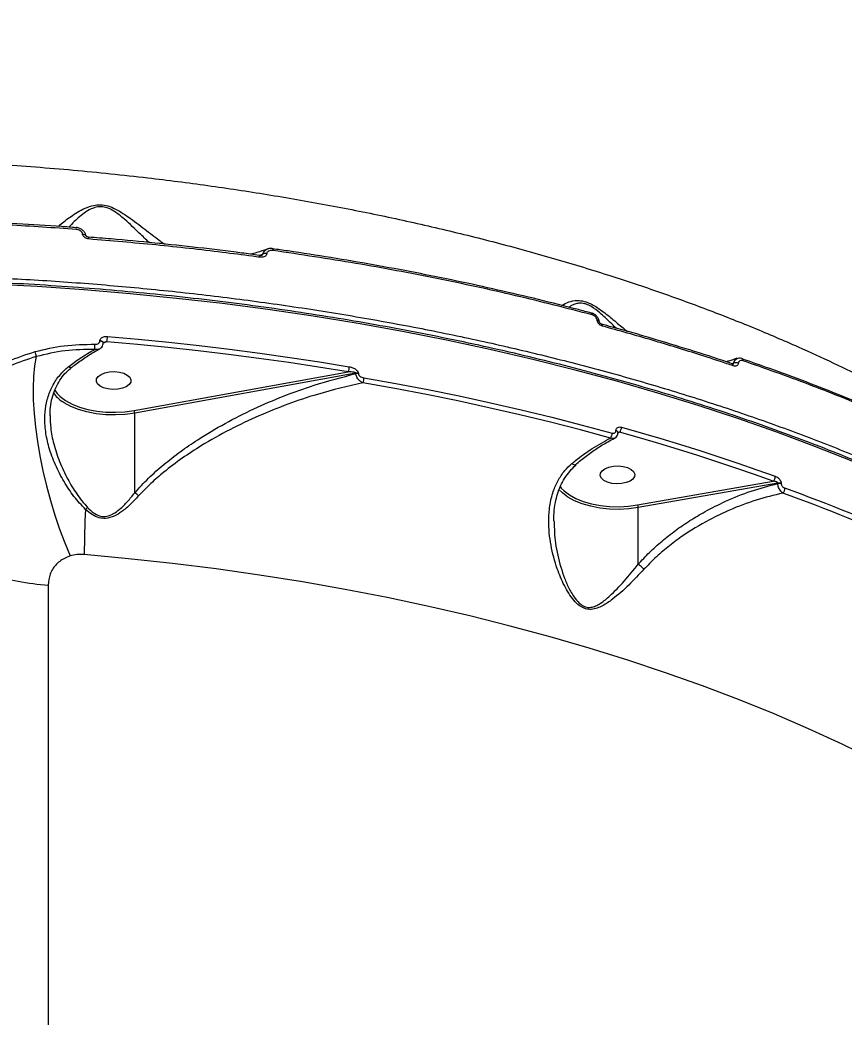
# Model space of a CAD drawing. Header units: millimetres. Extents: x -10881 to 8954, y -8695 to 5624.
# Drawn here: x -4469.3 to -4255.8, y 2245.8 to 2504.3 of the extents above; entities that cross this region are included whole.
import ezdxf

# ---------------------------------------------------------------- set-up
doc = ezdxf.new("R2010")
doc.units = ezdxf.units.MM
for name, color, linetype in [('DIKOM_ОБЪЕКТ', 7, 'Continuous'), ('DIKOM_РАЗМЕР_ЗОНА', 7, 'Continuous'), ('DIKOM_РАЗМЕР_ОБЪЕКТА', 7, 'Continuous')]:
    doc.layers.add(name, color=color, linetype=linetype)
doc.styles.add('style1', font='arial.ttf', dxfattribs={"width": 0.8})
doc.dimstyles.new('1-50', dxfattribs={"dimtxt": 300, "dimasz": 200, "dimexe": 100, "dimexo": 0, "dimgap": 100, "dimtad": 1, "dimtxsty": 'style1', "dimcen": 200, "dimclrd": 7, "dimclre": 7, "dimclrt": 7, "dimadec": 1, "dimazin": 2, "dimtfac": 1, "dimtmove": 0, "dimatfit": 2, "dimfxl": 0, "dimlwd": 25, "dimlwe": 18, "dimarcsym": 0})

# ---------------------------------------------------------------- blocks, each defined once
blk = doc.blocks.new('*D9')
at = {"layer": 'Defpoints', "color": 0, "transparency": 16777216}
for p in [(-9533.99, 4149), (-6877.05, 4149), (-2715.65, -5051.15)]:
    blk.add_point(p, dxfattribs=at)
at = {"layer": 'DIKOM_РАЗМЕР_ОБЪЕКТА', "color": 7, "lineweight": 18, "transparency": 16777216}
for p, q in [((-6877.05, 4149), (-9633.99, 4149)), ((-2715.65, -5051.15), (-9633.99, -5051.15))]:
    blk.add_line(p, q, dxfattribs=at)
at = {"layer": 'DIKOM_РАЗМЕР_ОБЪЕКТА', "color": 7, "lineweight": 25, "transparency": 16777216}
blk.add_line((-9533.99, -4851.15), (-9533.99, 3949), dxfattribs=at)
at = {"layer": 'DIKOM_РАЗМЕР_ОБЪЕКТА', "color": 7, "transparency": 16777216}
for points in [[(-9567.32, 3949), (-9500.66, 3949), (-9533.99, 4149)], [(-9567.32, -4851.15), (-9500.66, -4851.15), (-9533.99, -5051.15)]]:
    blk.add_solid(points, dxfattribs=at)
at = {"layer": 'DIKOM_РАЗМЕР_ОБЪЕКТА', "color": 7, "transparency": 16777216, "insert": (-9787.16, -451.07), "char_height": 300, "attachment_point": 5, "rotation": 90, "style": 'style1'}
blk.add_mtext('9200', dxfattribs=at)
blk = doc.blocks.new('*D10')
at = {"layer": 'Defpoints', "color": 0, "transparency": 16777216}
for p in [(-7152.73, 2730.8), (7385.22, 911.28), (7385.22, -7693.77)]:
    blk.add_point(p, dxfattribs=at)
at = {"layer": 'DIKOM_РАЗМЕР_ОБЪЕКТА', "color": 7, "lineweight": 18, "transparency": 16777216}
for p, q in [((-7152.73, 2730.8), (-7152.73, -7793.77)), ((7385.22, 911.28), (7385.22, -7793.77))]:
    blk.add_line(p, q, dxfattribs=at)
at = {"layer": 'DIKOM_РАЗМЕР_ОБЪЕКТА', "color": 7, "lineweight": 25, "transparency": 16777216}
blk.add_line((-6952.73, -7693.77), (7185.22, -7693.77), dxfattribs=at)
at = {"layer": 'DIKOM_РАЗМЕР_ОБЪЕКТА', "color": 7, "transparency": 16777216}
for points in [[(-6952.73, -7660.43), (-6952.73, -7727.1), (-7152.73, -7693.77)], [(7185.22, -7660.43), (7185.22, -7727.1), (7385.22, -7693.77)]]:
    blk.add_solid(points, dxfattribs=at)
at = {"layer": 'DIKOM_РАЗМЕР_ОБЪЕКТА', "color": 7, "transparency": 16777216, "insert": (116.24, -7440.59), "char_height": 300, "attachment_point": 5, "style": 'style1'}
blk.add_mtext('14500', dxfattribs=at)
blk = doc.blocks.new('*D11')
at = {"layer": 'Defpoints', "color": 0, "transparency": 16777216}
for p in [(-7028.45, 5624.13), (-10431.26, -7165.91), (-2784.83, -7165.91)]:
    blk.add_point(p, dxfattribs=at)
at = {"layer": 'DIKOM_РАЗМЕР_ЗОНА', "color": 7, "lineweight": 18, "transparency": 16777216}
for p, q in [((-7028.45, 5624.13), (-10531.26, 5624.13)), ((-2784.83, -7165.91), (-10531.26, -7165.91))]:
    blk.add_line(p, q, dxfattribs=at)
at = {"layer": 'DIKOM_РАЗМЕР_ЗОНА', "color": 7, "lineweight": 25, "transparency": 16777216}
blk.add_line((-10431.26, 5424.13), (-10431.26, -6965.91), dxfattribs=at)
at = {"layer": 'DIKOM_РАЗМЕР_ЗОНА', "color": 7, "transparency": 16777216}
for points in [[(-10464.6, 5424.13), (-10397.93, 5424.13), (-10431.26, 5624.13)], [(-10464.6, -6965.91), (-10397.93, -6965.91), (-10431.26, -7165.91)]]:
    blk.add_solid(points, dxfattribs=at)
at = {"layer": 'DIKOM_РАЗМЕР_ЗОНА', "color": 7, "transparency": 16777216, "insert": (-10684.43, -770.89), "char_height": 300, "attachment_point": 5, "rotation": 90, "style": 'style1'}
blk.add_mtext('12800', dxfattribs=at)
blk = doc.blocks.new('*D12')
at = {"layer": 'Defpoints', "color": 0, "transparency": 16777216}
for p in [(-9113.32, 3014.05), (8954.2, 2756.48), (8954.2, -8594.51)]:
    blk.add_point(p, dxfattribs=at)
at = {"layer": 'DIKOM_РАЗМЕР_ЗОНА', "color": 7, "lineweight": 18, "transparency": 16777216}
for p, q in [((-9113.32, 3014.05), (-9113.32, -8694.51)), ((8954.2, 2756.48), (8954.2, -8694.51))]:
    blk.add_line(p, q, dxfattribs=at)
at = {"layer": 'DIKOM_РАЗМЕР_ЗОНА', "color": 7, "lineweight": 25, "transparency": 16777216}
blk.add_line((-8913.32, -8594.51), (8754.2, -8594.51), dxfattribs=at)
at = {"layer": 'DIKOM_РАЗМЕР_ЗОНА', "color": 7, "transparency": 16777216}
for points in [[(-8913.32, -8561.18), (-8913.32, -8627.85), (-9113.32, -8594.51)], [(8754.2, -8561.18), (8754.2, -8627.85), (8954.2, -8594.51)]]:
    blk.add_solid(points, dxfattribs=at)
at = {"layer": 'DIKOM_РАЗМЕР_ЗОНА', "color": 7, "transparency": 16777216, "insert": (-79.56, -8341.34), "char_height": 300, "attachment_point": 5, "style": 'style1'}
blk.add_mtext('18000', dxfattribs=at)

msp = doc.modelspace()

# ---------------------------------------------------------------- linework, layer by layer
at = {"layer": 'DIKOM_ОБЪЕКТ', "color": 7, "linetype": 'Continuous', "lineweight": 15}
for p, q in [((-4454.797, 2450.499), (-4454.807, 2450.498)), ((-4432.347, 2446.566), (-4431.778, 2446.196)), ((-4407.289, 2443.275), (-4407.296, 2443.275)), ((-4407.256, 2443.273), (-4406.309, 2443.67)), ((-4403.882, 2445.022), (-4403.858, 2445.023)), ((-4321.318, 2428.365), (-4321.281, 2428.358)), ((-4448.61, 2421.065), (-4448.61, 2421.145)), ((-4446.83, 2420.905), (-4447.789, 2420.48)), ((-4284.872, 2415.186), (-4284.41, 2415.379)), ((-4439.763, 2403.051), (-4384.313, 2413.057)), ((-4382.309, 2412.718), (-4439.597, 2402.379)), ((-4382.309, 2412.614), (-4382.309, 2412.718)), ((-4381.662, 2412.72), (-4381.662, 2412.616)), ((-4439.597, 2381.709), (-4439.597, 2402.379)), ((-4314.909, 2397.812), (-4314.909, 2397.84)), ((-4313.971, 2397.421), (-4314.416, 2397.226)), ((-4314.384, 2397.359), (-4314.384, 2397.387)), ((-4309.323, 2378.568), (-4274.202, 2384.726)), ((-4273.007, 2384.236), (-4309.162, 2377.895)), ((-4273.007, 2384.147), (-4273.007, 2384.236)), ((-4272.107, 2384.169), (-4272.107, 2384.08)), ((-4329.407, 2383.349), (-4329.09, 2382.963)), ((-4309.162, 2363.185), (-4309.162, 2377.895)), ((-4330.974, 2374.494), (-4330.962, 2374.312)), ((-4462.012, 2357.815), (-4462.011, 2057.78))]:
    msp.add_line(p, q, dxfattribs=at)
at = {"layer": 'DIKOM_ОБЪЕКТ', "color": 7, "linetype": 'Continuous', "lineweight": 15, "flags": 128}
for points in [[(-4453.094, 2448.75), (-4452.862, 2448.749), (-4452.654, 2448.717), (-4452.479, 2448.658), (-4452.35, 2448.574), (-4452.273, 2448.471), (-4452.255, 2448.411)], [(-4407.167, 2442.783), (-4407.172, 2442.94), (-4407.187, 2443.072), (-4407.211, 2443.174), (-4407.243, 2443.242), (-4407.281, 2443.273), (-4407.289, 2443.275)], [(-4403.858, 2445.023), (-4403.843, 2445.018), (-4403.806, 2444.981), (-4403.776, 2444.911), (-4403.753, 2444.81), (-4403.74, 2444.682), (-4403.735, 2444.531)], [(-4253.731, 2389.944), (-4263.395, 2393.77), (-4273.27, 2397.449), (-4283.348, 2400.979), (-4293.621, 2404.357), (-4304.08, 2407.58), (-4314.716, 2410.646), (-4325.521, 2413.551), (-4336.485, 2416.293), (-4347.598, 2418.871), (-4358.852, 2421.282), (-4370.238, 2423.523), (-4381.745, 2425.593), (-4393.363, 2427.491), (-4405.084, 2429.214), (-4416.897, 2430.761), (-4428.792, 2432.131), (-4440.759, 2433.322), (-4452.789, 2434.335), (-4464.87, 2435.167), (-4476.993, 2435.818), (-4489.148, 2436.288), (-4501.324, 2436.576), (-4513.512, 2436.683)], [(-4321.281, 2428.358), (-4321.277, 2428.356), (-4321.212, 2428.315), (-4321.158, 2428.241), (-4321.119, 2428.137), (-4321.094, 2428.007), (-4321.086, 2427.855)], [(-4319.231, 2426.078), (-4319.232, 2426.084), (-4319.267, 2426.172), (-4319.341, 2426.249), (-4319.45, 2426.314), (-4319.591, 2426.363), (-4319.757, 2426.395)], [(-4318.649, 2425.447), (-4318.644, 2425.446), (-4318.573, 2425.409), (-4318.515, 2425.336), (-4318.472, 2425.231), (-4318.445, 2425.097), (-4318.436, 2424.94)], [(-4446.668, 2422.27), (-4438.717, 2421.559), (-4430.793, 2420.77), (-4422.9, 2419.903), (-4415.042, 2418.957), (-4407.219, 2417.934), (-4399.437, 2416.834), (-4391.697, 2415.657), (-4384.002, 2414.404)], [(-4447.767, 2420.628), (-4447.767, 2420.633), (-4447.805, 2420.777), (-4447.92, 2420.911), (-4448.103, 2421.022), (-4448.34, 2421.102), (-4448.61, 2421.145)], [(-4447.767, 2420.559), (-4447.805, 2420.697), (-4447.92, 2420.83), (-4448.103, 2420.941), (-4448.34, 2421.022), (-4448.61, 2421.065)], [(-4384.313, 2413.057), (-4391.989, 2414.308), (-4399.711, 2415.482), (-4407.475, 2416.579), (-4415.278, 2417.6), (-4423.119, 2418.543), (-4430.992, 2419.408), (-4438.897, 2420.196), (-4446.83, 2420.905)], [(-4465.13, 2417.034), (-4465.545, 2414.605), (-4465.808, 2411.89), (-4465.918, 2408.916), (-4465.872, 2405.713), (-4465.672, 2402.313), (-4465.319, 2398.749), (-4464.817, 2395.056), (-4464.171, 2391.271), (-4463.387, 2387.43), (-4462.473, 2383.573), (-4461.438, 2379.737), (-4460.293, 2375.959), (-4459.047, 2372.278), (-4457.715, 2368.73), (-4456.308, 2365.349)], [(-4456.692, 2414.448), (-4456.441, 2414.315), (-4456.216, 2414.244), (-4456.027, 2414.237), (-4455.881, 2414.295), (-4455.87, 2414.303)], [(-4282.225, 2416.482), (-4282.189, 2416.473), (-4282.186, 2416.472)], [(-4442.805, 2408.819), (-4443.994, 2408.574), (-4445.269, 2408.511), (-4446.527, 2408.636), (-4447.665, 2408.938), (-4448.592, 2409.393), (-4449.232, 2409.965), (-4449.534, 2410.605), (-4449.473, 2411.264), (-4449.054, 2411.888), (-4448.312, 2412.425), (-4447.305, 2412.832), (-4446.116, 2413.078), (-4444.841, 2413.14), (-4443.583, 2413.015), (-4442.444, 2412.713), (-4441.517, 2412.258), (-4440.877, 2411.687), (-4440.575, 2411.046), (-4440.636, 2410.387), (-4441.055, 2409.764), (-4441.798, 2409.227), (-4442.805, 2408.819)], [(-4316.319, 2395.926), (-4324.075, 2398.016), (-4331.914, 2400.022), (-4339.833, 2401.944), (-4347.828, 2403.78), (-4355.895, 2405.53), (-4364.032, 2407.192), (-4372.234, 2408.767), (-4380.499, 2410.252)], [(-4380.202, 2411.56), (-4371.92, 2410.07), (-4363.699, 2408.492), (-4355.544, 2406.826), (-4347.459, 2405.073), (-4339.446, 2403.233), (-4331.51, 2401.307), (-4323.654, 2399.296), (-4315.881, 2397.201)], [(-4460.306, 2408.335), (-4459.973, 2407.848), (-4459.672, 2407.475)], [(-4459.672, 2407.475), (-4458.911, 2406.706), (-4457.522, 2405.662), (-4455.838, 2404.739), (-4453.9, 2403.961), (-4451.753, 2403.344), (-4449.448, 2402.904), (-4447.039, 2402.651), (-4444.583, 2402.591), (-4442.139, 2402.725), (-4439.763, 2403.051)], [(-4439.597, 2402.379), (-4442.047, 2402.043), (-4444.569, 2401.905), (-4447.101, 2401.967), (-4449.585, 2402.228), (-4451.962, 2402.681), (-4454.177, 2403.317), (-4456.175, 2404.121), (-4457.912, 2405.072), (-4458.353, 2405.368)], [(-4274.202, 2384.726), (-4279.019, 2386.437), (-4283.882, 2388.113), (-4288.79, 2389.754), (-4293.742, 2391.36), (-4298.737, 2392.93), (-4303.774, 2394.463), (-4308.853, 2395.961), (-4313.971, 2397.421)], [(-4313.492, 2398.731), (-4308.362, 2397.266), (-4303.271, 2395.766), (-4298.222, 2394.228), (-4293.215, 2392.655), (-4288.252, 2391.045), (-4283.332, 2389.401), (-4278.457, 2387.721), (-4273.629, 2386.006)], [(-4312.264, 2384.354), (-4313.453, 2384.109), (-4314.728, 2384.046), (-4315.986, 2384.171), (-4317.124, 2384.473), (-4318.051, 2384.928), (-4318.692, 2385.499), (-4318.994, 2386.14), (-4318.933, 2386.799), (-4318.514, 2387.422), (-4317.771, 2387.96), (-4316.764, 2388.367), (-4315.575, 2388.612), (-4314.3, 2388.675), (-4313.042, 2388.55), (-4311.904, 2388.248), (-4310.977, 2387.793), (-4310.336, 2387.222), (-4310.035, 2386.581), (-4310.095, 2385.922), (-4310.514, 2385.299), (-4311.257, 2384.762), (-4312.264, 2384.354)], [(-4327.821, 2380.909), (-4328.804, 2381.684), (-4329.693, 2382.601)], [(-4329.09, 2382.963), (-4328.37, 2382.24), (-4326.988, 2381.201), (-4325.314, 2380.282), (-4323.388, 2379.505), (-4321.255, 2378.889), (-4318.963, 2378.447), (-4316.568, 2378.19), (-4314.125, 2378.124), (-4311.691, 2378.251), (-4309.323, 2378.568)], [(-4309.162, 2377.895), (-4311.604, 2377.569), (-4314.114, 2377.438), (-4316.634, 2377.506), (-4319.104, 2377.771), (-4321.467, 2378.227), (-4323.667, 2378.863), (-4325.653, 2379.664), (-4327.379, 2380.612), (-4327.821, 2380.909)], [(-4247.858, 2312.444), (-4256.324, 2316.566), (-4265.031, 2320.553), (-4273.969, 2324.401), (-4283.131, 2328.108), (-4292.509, 2331.669), (-4302.093, 2335.08), (-4311.875, 2338.34), (-4321.845, 2341.445), (-4331.994, 2344.391), (-4342.313, 2347.177), (-4352.793, 2349.8), (-4363.423, 2352.257), (-4374.193, 2354.545), (-4385.094, 2356.664), (-4396.116, 2358.61), (-4407.247, 2360.382), (-4418.478, 2361.979), (-4429.799, 2363.399), (-4441.199, 2364.64), (-4452.666, 2365.701)]]:
    msp.add_lwpolyline(points, dxfattribs=at)
at = {"layer": 'DIKOM_ОБЪЕКТ', "color": 7, "linetype": 'Continuous', "lineweight": 15}
for centre, radius, start, end in [((-4455.503, 2450.153), 0.787, 349.65947, 26.15568), ((-4452.193, 2447.671), 0.698, 347.82583, 29.25798), ((-4405.842, 2442.145), 1.595, 74.24146, 107.02341), ((-4452.144, 2422.226), 5.476, 346.04096, 0.46453), ((-4454.663, 2419.856), 4.772, 348.63325, 4.68104), ((-4467.833, 2417.173), 2.707, 357.07233, 25.29341), ((-4285.015, 2414.72), 0.508, 350.72379, 58.18696), ((-4283.903, 2413.902), 1.561, 64.11299, 108.94866), ((-4282.471, 2416.038), 0.519, 351.46504, 56.63446), ((-4386.935, 2414.372), 2.933, 333.37794, 0.63491), ((-4381.978, 2410.85), 1.897, 80.40634, 100.04362), ((-4381.978, 2410.746), 1.897, 80.40634, 100.04362), ((-4383.171, 2411.546), 2.969, 334.17834, 0.26998), ((-4453.596, 2412.506), 8.578, 214.175, 236.32172), ((-4440.982, 2402.394), 1.385, 359.37245, 28.29431), ((-4317.965, 2397.205), 2.084, 322.15499, 359.91222), ((-4314.96, 2397.252), 0.591, 12.56466, 84.97012), ((-4314.964, 2397.217), 0.598, 14.16062, 84.69162), ((-4315.494, 2398.72), 2.002, 319.54068, 0.30015), ((-4275.355, 2386.011), 1.726, 311.88645, 359.80979), ((-4272.687, 2382.454), 1.81, 71.31474, 100.17511), ((-4272.687, 2382.366), 1.81, 71.31474, 100.17511), ((-4444.778, 2373.947), 9.331, 48.37791, 56.2802), ((-4272.894, 2382.926), 1.752, 313.90314, 359.39166), ((-4425.862, 1954.925), 453.738, 60.99452, 70.1349), ((-4425.666, 1955.225), 454.742, 60.99452, 70.1349), ((-4310.579, 2377.911), 1.418, 359.36855, 27.59565), ((-4224.851, 2365.275), 227.815, 176.94605, 179.89272), ((-4427.971, 2353.302), 34.283, 134.10172, 135.30934), ((-4457.55, 2425.207), 67.54, 252.88986, 266.21195)]:
    msp.add_arc(centre, radius, start, end, dxfattribs=at)
for points, knots in [([(-4138.907, 2332.697), (-4139.031, 2333.852), (-4139.783, 2340.848), (-4141.468, 2353.667), (-4143.979, 2371.153), (-4146.83, 2388.618), (-4149.986, 2406.061), (-4153.456, 2423.477), (-4157.236, 2440.86), (-4161.328, 2458.207), (-4165.729, 2475.512), (-4170.439, 2492.771), (-4175.457, 2509.98), (-4180.782, 2527.132), (-4186.413, 2544.224), (-4192.348, 2561.251), (-4198.586, 2578.208), (-4205.126, 2595.09), (-4211.966, 2611.893), (-4219.104, 2628.612), (-4226.539, 2645.242), (-4234.268, 2661.778), (-4242.291, 2678.216), (-4250.603, 2694.552), (-4259.21, 2710.778), (-4267.866, 2726.508), (-4273.784, 2736.764), (-4276.633, 2741.7)], [0, 0, 0, 0, 0.0081035, 0.0490829, 0.0901007, 0.1311578, 0.1722551, 0.2133931, 0.2545725, 0.2957939, 0.3370576, 0.378364, 0.4197135, 0.4611061, 0.502542, 0.5440211, 0.5855434, 0.6271086, 0.6687167, 0.7103671, 0.7520596, 0.7937936, 0.8355687, 0.8773841, 0.9192393, 0.9611334, 1, 1, 1, 1]), ([(-4589.036, 2465.528), (-4582.877, 2466.026), (-4570.517, 2467.025), (-4551.769, 2467.944), (-4532.801, 2468.432), (-4513.668, 2468.435), (-4494.343, 2467.952), (-4474.949, 2466.968), (-4455.508, 2465.473), (-4437.404, 2463.597), (-4420.639, 2461.446), (-4405.233, 2459.12), (-4389.935, 2456.455), (-4374.791, 2453.452), (-4359.788, 2450.1), (-4344.999, 2446.409), (-4330.442, 2442.377), (-4316.641, 2438.156), (-4303.598, 2433.789), (-4291.289, 2429.31), (-4279.302, 2424.58), (-4268.401, 2419.921), (-4258.549, 2415.399), (-4249.668, 2411.057), (-4241.046, 2406.567), (-4230.803, 2400.885), (-4220.448, 2394.626), (-4210.106, 2387.763), (-4201.37, 2381.467), (-4193.096, 2375.026), (-4188.001, 2370.598), (-4185.469, 2368.397)], [0, 0, 0, 0, 0.0396688, 0.0796068, 0.1196409, 0.1602561, 0.2009726, 0.2422849, 0.2837042, 0.3254162, 0.3591255, 0.3929995, 0.4269326, 0.461218, 0.4955647, 0.5302701, 0.5650392, 0.5999832, 0.6316459, 0.6633086, 0.695167, 0.7270254, 0.7527757, 0.7785261, 0.8043815, 0.830237, 0.8736405, 0.9052279, 0.9368153, 0.9685979, 1, 1, 1, 1]), ([(-4459.495, 2450.803), (-4459.425, 2450.859), (-4458.617, 2451.516), (-4456.58, 2453.115), (-4453.714, 2454.963), (-4451.049, 2456.13), (-4448.952, 2456.492), (-4446.967, 2456.297), (-4444.962, 2455.549), (-4443.064, 2454.485), (-4440.307, 2452.591), (-4436.937, 2450.018), (-4434.106, 2447.815), (-4432.646, 2446.778), (-4432.347, 2446.566)], [0, 0, 0, 0, 0.0132506, 0.1535256, 0.2933268, 0.3701039, 0.4183161, 0.4673646, 0.5202502, 0.5802808, 0.640564, 0.799665, 0.9589475, 1, 1, 1, 1]), ([(-4435.848, 2446.613), (-4436.691, 2447.413), (-4438.617, 2449.241), (-4441.263, 2451.831), (-4443.691, 2453.862), (-4445.307, 2454.99), (-4446.974, 2455.741), (-4448.159, 2455.9), (-4449.232, 2455.858), (-4450.664, 2455.505), (-4452.332, 2454.529), (-4453.918, 2453.295), (-4455.416, 2451.951), (-4456.249, 2451.079), (-4456.706, 2450.602)], [0, 0, 0, 0, 0.1507396, 0.3445008, 0.4134436, 0.4836599, 0.5414325, 0.5839689, 0.5937013, 0.6461948, 0.7338439, 0.8162219, 0.8994062, 1, 1, 1, 1]), ([(-4454.729, 2450.011), (-4460.591, 2450.411), (-4472.325, 2451.212), (-4490.068, 2451.921), (-4507.902, 2452.3), (-4519.823, 2452.217), (-4525.788, 2452.176)], [0, 0, 0, 0, 0.2488775, 0.4981996, 0.7488726, 1, 1, 1, 1]), ([(-4454.81, 2450.456), (-4456.06, 2450.554), (-4461.116, 2450.95), (-4470.024, 2451.48), (-4481.525, 2452.043), (-4493.06, 2452.435), (-4504.614, 2452.663), (-4515.522, 2452.74), (-4522.574, 2452.663), (-4525.773, 2452.628)], [0, 0, 0, 0, 0.0533122, 0.2155155, 0.3778362, 0.5402396, 0.7026899, 0.8651425, 1, 1, 1, 1]), ([(-4452.265, 2448.412), (-4452.267, 2448.441), (-4452.285, 2448.725), (-4452.544, 2449.238), (-4453.073, 2449.861), (-4453.824, 2450.291), (-4454.438, 2450.512), (-4454.77, 2450.489), (-4454.799, 2450.487)], [0, 0, 0, 0, 0.0254025, 0.2493839, 0.4781311, 0.719077, 0.9751455, 1, 1, 1, 1]), ([(-4453.094, 2448.75), (-4453.136, 2448.892), (-4453.22, 2449.177), (-4453.544, 2449.548), (-4453.982, 2449.837), (-4454.404, 2449.977), (-4454.66, 2450.004), (-4454.729, 2450.011)], [0, 0, 0, 0, 0.216891, 0.4334722, 0.6619726, 0.9080849, 1, 1, 1, 1]), ([(-4451.511, 2447.524), (-4451.578, 2447.532), (-4451.824, 2447.559), (-4452.23, 2447.692), (-4452.655, 2447.971), (-4452.971, 2448.333), (-4453.053, 2448.611), (-4453.094, 2448.75)], [0, 0, 0, 0, 0.0918816, 0.335558, 0.5630753, 0.7814373, 1, 1, 1, 1]), ([(-4451.583, 2448.019), (-4451.624, 2448.021), (-4451.744, 2448.028), (-4451.929, 2448.094), (-4452.096, 2448.195), (-4452.201, 2448.299), (-4452.248, 2448.382), (-4452.252, 2448.402), (-4452.254, 2448.411)], [0, 0, 0, 0, 0.1186005, 0.3473734, 0.52657, 0.6852288, 0.8517615, 1, 1, 1, 1]), ([(-4407.299, 2443.254), (-4408.836, 2443.469), (-4414.087, 2444.202), (-4423.124, 2445.287), (-4434.389, 2446.501), (-4443.879, 2447.402), (-4449.626, 2447.841), (-4451.589, 2447.991)], [0, 0, 0, 0, 0.1055848, 0.3605434, 0.6149045, 0.8684807, 1, 1, 1, 1]), ([(-4407.167, 2442.783), (-4407.812, 2442.87), (-4411.036, 2443.307), (-4419.977, 2444.451), (-4434.083, 2446.049), (-4445.698, 2447.032), (-4451.511, 2447.524)], [0, 0, 0, 0, 0.0441412, 0.2207137, 0.6100127, 1, 1, 1, 1]), ([(-4433.153, 2446.344), (-4432.925, 2446.434), (-4432.654, 2446.54), (-4432.389, 2446.562), (-4432.347, 2446.566)], [0, 0, 0, 0, 0.8426568, 1, 1, 1, 1]), ([(-4405.299, 2444.893), (-4406.184, 2444.572), (-4407.637, 2444.045), (-4409.06, 2443.706), (-4409.616, 2443.573)], [0, 0, 0, 0, 0.6092782, 1, 1, 1, 1]), ([(-4406.734, 2443.326), (-4406.74, 2443.322), (-4406.78, 2443.302), (-4406.944, 2443.264), (-4407.132, 2443.25), (-4407.262, 2443.274), (-4407.288, 2443.279)], [0, 0, 0, 0, 0.07062328, 0.41869356, 0.88443968, 1, 1, 1, 1]), ([(-4405.409, 2443.68), (-4405.415, 2443.65), (-4405.443, 2443.5), (-4405.582, 2443.234), (-4405.927, 2442.946), (-4406.472, 2442.747), (-4406.92, 2442.77), (-4407.167, 2442.783)], [0, 0, 0, 0, 0.0440727, 0.2245474, 0.4337722, 0.6875081, 1, 1, 1, 1]), ([(-4406.736, 2443.33), (-4406.701, 2443.343), (-4406.588, 2443.385), (-4406.452, 2443.475), (-4406.356, 2443.575), (-4406.322, 2443.632), (-4406.313, 2443.659), (-4406.309, 2443.67)], [0, 0, 0, 0, 0.1955135, 0.6314586, 0.8348183, 0.934788, 1, 1, 1, 1]), ([(-4406.309, 2443.67), (-4406.302, 2443.709), (-4406.26, 2443.943), (-4406.08, 2444.34), (-4405.729, 2444.724), (-4405.408, 2444.822), (-4405.287, 2444.859)], [0, 0, 0, 0, 0.0690941, 0.4068646, 0.7760665, 1, 1, 1, 1]), ([(-4403.735, 2444.531), (-4403.982, 2444.545), (-4404.415, 2444.568), (-4404.934, 2444.372), (-4405.254, 2444.096), (-4405.378, 2443.845), (-4405.404, 2443.703), (-4405.409, 2443.68)], [0, 0, 0, 0, 0.32772015, 0.57389396, 0.77962999, 0.96277468, 1, 1, 1, 1]), ([(-4403.86, 2445.011), (-4403.93, 2445.024), (-4404.298, 2445.09), (-4404.803, 2445.072), (-4405.178, 2444.911), (-4405.283, 2444.866)], [0, 0, 0, 0, 0.144791, 0.7594836, 1, 1, 1, 1]), ([(-4321.333, 2428.315), (-4322.432, 2428.614), (-4326.935, 2429.84), (-4334.99, 2431.845), (-4345.495, 2434.327), (-4356.143, 2436.652), (-4366.913, 2438.829), (-4377.796, 2440.856), (-4388.786, 2442.719), (-4397.486, 2444.092), (-4402.548, 2444.79), (-4403.885, 2444.974)], [0, 0, 0, 0, 0.041984, 0.1719678, 0.3020661, 0.432251, 0.5624939, 0.6927652, 0.8230257, 0.9532464, 1, 1, 1, 1]), ([(-4321.086, 2427.855), (-4327.667, 2429.552), (-4340.848, 2432.95), (-4361.318, 2437.365), (-4382.252, 2441.315), (-4396.567, 2443.458), (-4403.735, 2444.531)], [0, 0, 0, 0, 0.2482522, 0.497193, 0.7482405, 1, 1, 1, 1]), ([(-4657.221, 2425.53), (-4652.9, 2426.31), (-4643.106, 2428.078), (-4627.604, 2430.47), (-4610.716, 2432.713), (-4593.618, 2434.59), (-4576.219, 2436.115), (-4558.584, 2437.269), (-4540.699, 2438.043), (-4522.723, 2438.422), (-4504.898, 2438.405), (-4487.303, 2438.005), (-4469.925, 2437.238), (-4452.584, 2436.097), (-4435.185, 2434.57), (-4417.802, 2432.653), (-4400.429, 2430.335), (-4383.221, 2427.629), (-4366.413, 2424.575), (-4350.067, 2421.198), (-4334.161, 2417.512), (-4318.531, 2413.48), (-4303.095, 2409.074), (-4287.925, 2404.302), (-4273.02, 2399.154), (-4258.523, 2393.668), (-4244.625, 2387.921), (-4231.371, 2381.948), (-4218.731, 2375.76), (-4206.575, 2369.29), (-4194.841, 2362.502), (-4183.593, 2355.414), (-4172.839, 2348.015), (-4162.685, 2340.367), (-4153.266, 2332.575), (-4144.598, 2324.681), (-4136.649, 2316.686), (-4129.336, 2308.51), (-4122.63, 2300.104), (-4116.562, 2291.499), (-4111.213, 2282.68), (-4107.504, 2275.818), (-4105.827, 2271.865), (-4105.434, 2270.936)], [0, 0, 0, 0, 0.0193545, 0.043868, 0.0683816, 0.0930654, 0.1177492, 0.1429701, 0.1681909, 0.1935974, 0.2190038, 0.2435173, 0.2680309, 0.2927147, 0.3173985, 0.3426193, 0.3678402, 0.3932466, 0.418653, 0.4431665, 0.4676801, 0.4923639, 0.5170477, 0.5422685, 0.5674894, 0.5928958, 0.6183022, 0.6428157, 0.6673292, 0.692013, 0.7166968, 0.7419177, 0.7671385, 0.7925449, 0.8179514, 0.8424649, 0.8669783, 0.8916621, 0.9163459, 0.9415667, 0.9667875, 0.9921939, 1, 1, 1, 1]), ([(-4105.158, 2268.875), (-4105.397, 2269.436), (-4106.463, 2271.936), (-4108.665, 2276.335), (-4111.77, 2282.066), (-4115.201, 2287.748), (-4118.927, 2293.381), (-4122.953, 2298.958), (-4127.274, 2304.476), (-4131.886, 2309.93), (-4136.787, 2315.317), (-4141.973, 2320.631), (-4147.439, 2325.87), (-4153.181, 2331.029), (-4159.196, 2336.105), (-4165.478, 2341.093), (-4172.022, 2345.989), (-4178.825, 2350.791), (-4185.879, 2355.493), (-4193.181, 2360.094), (-4200.725, 2364.589), (-4208.504, 2368.976), (-4216.513, 2373.25), (-4224.746, 2377.409), (-4233.197, 2381.449), (-4241.86, 2385.368), (-4250.727, 2389.163), (-4259.792, 2392.831), (-4269.049, 2396.369), (-4278.49, 2399.774), (-4288.108, 2403.045), (-4297.896, 2406.178), (-4307.847, 2409.171), (-4317.953, 2412.022), (-4328.207, 2414.729), (-4338.601, 2417.29), (-4349.127, 2419.703), (-4359.777, 2421.967), (-4370.543, 2424.079), (-4381.417, 2426.037), (-4392.392, 2427.842), (-4403.458, 2429.49), (-4414.607, 2430.981), (-4425.832, 2432.314), (-4437.123, 2433.488), (-4448.472, 2434.502), (-4459.871, 2435.355), (-4471.31, 2436.047), (-4482.783, 2436.577), (-4494.279, 2436.942), (-4504.526, 2437.131), (-4510.939, 2437.157), (-4513.513, 2437.168)], [0, 0, 0, 0, 0.0059079, 0.026298, 0.0466941, 0.0670961, 0.0875033, 0.1079155, 0.1283321, 0.1487525, 0.1691761, 0.1896025, 0.2100311, 0.2304614, 0.2508931, 0.2713258, 0.2917591, 0.3121929, 0.3326269, 0.3530608, 0.3734946, 0.393928, 0.4143611, 0.4347938, 0.4552259, 0.4756575, 0.4960886, 0.5165191, 0.5369491, 0.5573785, 0.5778074, 0.5982358, 0.6186636, 0.639091, 0.6595179, 0.6799444, 0.7003704, 0.7207961, 0.7412214, 0.7616463, 0.782071, 0.8024953, 0.8229195, 0.8433433, 0.863767, 0.8841905, 0.9046138, 0.925037, 0.9454602, 0.9658832, 0.9863062, 1, 1, 1, 1]), ([(-4328.989, 2430.307), (-4328.409, 2430.63), (-4327.31, 2431.241), (-4325.276, 2431.685), (-4323.135, 2431.445), (-4320.891, 2430.529), (-4318.31, 2428.798), (-4315.557, 2426.569), (-4313.387, 2424.696), (-4312.211, 2423.766), (-4311.959, 2423.567)], [0, 0, 0, 0, 0.1594469, 0.3024912, 0.3948415, 0.4937258, 0.6218529, 0.7858062, 0.9542369, 1, 1, 1, 1]), ([(-4314.905, 2424.41), (-4315.4, 2424.902), (-4316.718, 2426.213), (-4318.773, 2428.185), (-4320.929, 2429.857), (-4322.336, 2430.527), (-4323.463, 2430.856), (-4324.516, 2430.92), (-4325.601, 2430.66), (-4326.466, 2430.306), (-4326.875, 2429.976), (-4327.066, 2429.822)], [0, 0, 0, 0, 0.1322511, 0.3521334, 0.5111959, 0.6023315, 0.6292635, 0.7397999, 0.8285139, 0.9197789, 1, 1, 1, 1]), ([(-4319.243, 2426.08), (-4319.246, 2426.124), (-4319.268, 2426.437), (-4319.523, 2427.016), (-4320.063, 2427.707), (-4320.694, 2428.186), (-4321.137, 2428.284), (-4321.293, 2428.318)], [0, 0, 0, 0, 0.04294604, 0.30165093, 0.57093074, 0.84885558, 1, 1, 1, 1]), ([(-4319.757, 2426.395), (-4319.794, 2426.546), (-4319.867, 2426.849), (-4320.155, 2427.277), (-4320.536, 2427.621), (-4320.868, 2427.792), (-4321.052, 2427.846), (-4321.086, 2427.855)], [0, 0, 0, 0, 0.236408, 0.4729314, 0.7098822, 0.9468304, 1, 1, 1, 1]), ([(-4318.436, 2424.94), (-4318.47, 2424.95), (-4318.653, 2425.004), (-4318.983, 2425.175), (-4319.362, 2425.519), (-4319.647, 2425.944), (-4319.72, 2426.245), (-4319.757, 2426.395)], [0, 0, 0, 0, 0.05458517, 0.29135689, 0.52781698, 0.7639702, 1, 1, 1, 1]), ([(-4318.643, 2425.449), (-4318.663, 2425.454), (-4318.72, 2425.468), (-4318.851, 2425.537), (-4318.994, 2425.653), (-4319.115, 2425.796), (-4319.195, 2425.939), (-4319.227, 2426.043), (-4319.229, 2426.072), (-4319.229, 2426.078)], [0, 0, 0, 0, 0.0983044, 0.2741673, 0.4456736, 0.6142066, 0.7864724, 0.955954, 1, 1, 1, 1]), ([(-4284.75, 2415.144), (-4285.173, 2415.29), (-4288.795, 2416.541), (-4295.785, 2418.772), (-4305.733, 2421.809), (-4313.369, 2424.025), (-4317.723, 2425.185), (-4318.653, 2425.433)], [0, 0, 0, 0, 0.03881781, 0.33229492, 0.62639511, 0.92022828, 1, 1, 1, 1]), ([(-4284.514, 2414.638), (-4285.072, 2414.826), (-4287.864, 2415.764), (-4294.816, 2418.032), (-4305.506, 2421.337), (-4314.124, 2423.738), (-4318.436, 2424.94)], [0, 0, 0, 0, 0.0507678, 0.2538476, 0.6266954, 1, 1, 1, 1]), ([(-4448.61, 2421.145), (-4448.601, 2421.239), (-4448.579, 2421.454), (-4448.379, 2421.772), (-4447.989, 2422.07), (-4447.395, 2422.278), (-4446.919, 2422.273), (-4446.668, 2422.27)], [0, 0, 0, 0, 0.1205713, 0.2783619, 0.4705804, 0.720825, 1, 1, 1, 1]), ([(-4465.386, 2418.329), (-4462.9, 2418.926), (-4457.867, 2420.135), (-4452.582, 2420.208), (-4449.907, 2420.245)], [0, 0, 0, 0, 0.4938421, 1, 1, 1, 1]), ([(-4449.907, 2420.245), (-4449.741, 2420.253), (-4449.413, 2420.269), (-4449.011, 2420.433), (-4448.748, 2420.657), (-4448.627, 2420.874), (-4448.615, 2421.012), (-4448.61, 2421.065)], [0, 0, 0, 0, 0.2734512, 0.5392961, 0.7386509, 0.8989115, 1, 1, 1, 1]), ([(-4448.76, 2419.063), (-4448.623, 2419.134), (-4448.299, 2419.301), (-4447.956, 2419.754), (-4447.761, 2420.213), (-4447.786, 2420.484), (-4447.792, 2420.557)], [0, 0, 0, 0, 0.2417065, 0.57370334, 0.88567445, 1, 1, 1, 1]), ([(-4447.782, 2420.573), (-4447.782, 2420.571), (-4447.787, 2420.559), (-4447.762, 2420.593), (-4447.702, 2420.637), (-4447.641, 2420.66), (-4447.621, 2420.668)], [0, 0, 0, 0, 0.0756948, 0.443175, 0.8163454, 1, 1, 1, 1]), ([(-4446.83, 2420.905), (-4446.995, 2420.872), (-4447.263, 2420.818), (-4447.521, 2420.708), (-4447.62, 2420.666)], [0, 0, 0, 0, 0.6146267, 1, 1, 1, 1]), ([(-4478.617, 2412.368), (-4476.58, 2413.586), (-4472.46, 2416.05), (-4467.762, 2417.564), (-4465.386, 2418.329)], [0, 0, 0, 0, 0.4941765, 1, 1, 1, 1]), ([(-4465.13, 2417.034), (-4467.402, 2416.303), (-4471.999, 2414.823), (-4476.031, 2412.41), (-4478.071, 2411.19)], [0, 0, 0, 0, 0.4941564, 1, 1, 1, 1]), ([(-4449.984, 2418.915), (-4452.538, 2418.882), (-4457.71, 2418.814), (-4462.636, 2417.632), (-4465.13, 2417.034)], [0, 0, 0, 0, 0.4938461, 1, 1, 1, 1]), ([(-4456.692, 2414.448), (-4455.713, 2415.192), (-4453.514, 2416.863), (-4451.244, 2418.183), (-4449.984, 2418.915)], [0, 0, 0, 0, 0.4451133, 1, 1, 1, 1]), ([(-4455.859, 2414.261), (-4455.636, 2414.439), (-4454.511, 2415.338), (-4452.44, 2416.793), (-4450.283, 2418.169), (-4449.049, 2418.819), (-4448.752, 2418.976)], [0, 0, 0, 0, 0.096176, 0.4862918, 0.8765699, 1, 1, 1, 1]), ([(-4448.788, 2419.036), (-4448.818, 2419.015), (-4448.999, 2418.89), (-4449.419, 2418.836), (-4449.808, 2418.89), (-4449.984, 2418.915)], [0, 0, 0, 0, 0.1005211, 0.5926013, 1, 1, 1, 1]), ([(-4452.343, 2377.412), (-4453.374, 2378.514), (-4455.461, 2380.744), (-4458.031, 2384.692), (-4460.263, 2388.977), (-4461.866, 2393.361), (-4462.786, 2397.671), (-4462.986, 2401.541), (-4462.543, 2405.121), (-4461.545, 2408.296), (-4459.904, 2411.238), (-4458.167, 2413.233), (-4456.976, 2414.214), (-4456.692, 2414.448)], [0, 0, 0, 0, 0.102482, 0.2075129, 0.3191327, 0.4335144, 0.5324169, 0.6339808, 0.7173043, 0.8028965, 0.8863178, 0.9729279, 1, 1, 1, 1]), ([(-4283.591, 2416.589), (-4283.873, 2416.477), (-4284.816, 2416.102), (-4285.739, 2415.866), (-4286.387, 2415.701)], [0, 0, 0, 0, 0.2992112, 1, 1, 1, 1]), ([(-4284.64, 2415.127), (-4284.637, 2415.128), (-4284.629, 2415.13), (-4284.682, 2415.127), (-4284.736, 2415.149), (-4284.744, 2415.153)], [0, 0, 0, 0, 0.35560897, 0.90870529, 1, 1, 1, 1]), ([(-4284.656, 2415.122), (-4284.649, 2415.125), (-4284.581, 2415.144), (-4284.494, 2415.216), (-4284.433, 2415.304), (-4284.415, 2415.357), (-4284.412, 2415.373), (-4284.41, 2415.379)], [0, 0, 0, 0, 0.0574463, 0.5296462, 0.8627689, 0.9477486, 1, 1, 1, 1]), ([(-4283.222, 2415.307), (-4283.224, 2415.289), (-4283.249, 2415.136), (-4283.361, 2414.873), (-4283.655, 2414.629), (-4284.057, 2414.529), (-4284.362, 2414.602), (-4284.514, 2414.638)], [0, 0, 0, 0, 0.0299153, 0.261791, 0.5039481, 0.7520215, 1, 1, 1, 1]), ([(-4284.41, 2415.379), (-4284.405, 2415.41), (-4284.363, 2415.664), (-4284.181, 2416.076), (-4283.867, 2416.417), (-4283.612, 2416.459), (-4283.553, 2416.469)], [0, 0, 0, 0, 0.0574245, 0.4589192, 0.8754484, 1, 1, 1, 1]), ([(-4282.189, 2416.461), (-4282.236, 2416.481), (-4282.526, 2416.6), (-4283.026, 2416.65), (-4283.429, 2416.514), (-4283.594, 2416.459)], [0, 0, 0, 0, 0.1036278, 0.6355012, 1, 1, 1, 1]), ([(-4281.958, 2415.961), (-4282.107, 2415.998), (-4282.405, 2416.071), (-4282.798, 2415.974), (-4283.084, 2415.735), (-4283.195, 2415.477), (-4283.219, 2415.326), (-4283.222, 2415.307)], [0, 0, 0, 0, 0.2478617, 0.4958964, 0.7364511, 0.9670336, 1, 1, 1, 1]), ([(-4210.881, 2385.565), (-4211.722, 2386.026), (-4215.202, 2387.934), (-4221.555, 2391.174), (-4229.937, 2395.281), (-4238.555, 2399.264), (-4247.381, 2403.127), (-4256.41, 2406.866), (-4265.638, 2410.472), (-4274.241, 2413.669), (-4279.846, 2415.602), (-4282.244, 2416.429)], [0, 0, 0, 0, 0.0394585, 0.1632197, 0.287103, 0.411079, 0.5351175, 0.6591879, 0.7832498, 0.9072717, 1, 1, 1, 1]), ([(-4210.555, 2385.087), (-4213.034, 2386.406), (-4220.276, 2390.261), (-4232.836, 2396.384), (-4248.485, 2403.318), (-4264.814, 2409.9), (-4276.239, 2413.939), (-4281.958, 2415.961)], [0, 0, 0, 0, 0.1144547, 0.3345006, 0.5550758, 0.7772655, 1, 1, 1, 1]), ([(-4461.517, 2401.721), (-4461.525, 2402.064), (-4461.549, 2403.231), (-4461.278, 2405.146), (-4460.717, 2407.407), (-4459.858, 2409.481), (-4458.723, 2411.352), (-4457.413, 2412.981), (-4456.353, 2413.876), (-4455.86, 2414.293)], [0, 0, 0, 0, 0.0698086, 0.2376848, 0.402738, 0.5616248, 0.7158699, 0.8676244, 1, 1, 1, 1]), ([(-4439.597, 2381.709), (-4438.433, 2382.988), (-4436.092, 2385.562), (-4432.091, 2389.091), (-4427.817, 2392.417), (-4422.527, 2396.041), (-4416.189, 2399.807), (-4408.737, 2403.577), (-4401.018, 2406.877), (-4392.198, 2410.07), (-4385.911, 2411.687), (-4382.309, 2412.614)], [0, 0, 0, 0, 0.07885615, 0.15859339, 0.24036727, 0.32260766, 0.44678518, 0.57189297, 0.69950208, 0.82783726, 1, 1, 1, 1]), ([(-4382.309, 2412.718), (-4382.311, 2412.732), (-4382.316, 2412.765), (-4382.361, 2412.819), (-4382.506, 2412.91), (-4383.155, 2413.077), (-4383.796, 2413.066), (-4384.313, 2413.057)], [0, 0, 0, 0, 0.0239475, 0.053478, 0.1070978, 0.2794458, 1, 1, 1, 1]), ([(-4384.002, 2414.404), (-4383.698, 2414.334), (-4383.111, 2414.2), (-4382.385, 2413.814), (-4381.936, 2413.403), (-4381.704, 2413.045), (-4381.676, 2412.829), (-4381.662, 2412.72)], [0, 0, 0, 0, 0.3047452, 0.5876433, 0.7664737, 0.8828691, 1, 1, 1, 1]), ([(-4380.499, 2410.252), (-4380.732, 2410.376), (-4381.191, 2410.618), (-4381.746, 2411.189), (-4382.085, 2411.737), (-4382.266, 2412.204), (-4382.294, 2412.475), (-4382.309, 2412.614)], [0, 0, 0, 0, 0.2704601, 0.5335422, 0.7181507, 0.8552868, 1, 1, 1, 1]), ([(-4381.662, 2412.616), (-4381.653, 2412.546), (-4381.635, 2412.407), (-4381.488, 2412.18), (-4381.207, 2411.925), (-4380.757, 2411.687), (-4380.393, 2411.604), (-4380.202, 2411.56)], [0, 0, 0, 0, 0.1206113, 0.2406382, 0.4168594, 0.6949762, 1, 1, 1, 1]), ([(-4380.499, 2410.252), (-4384.434, 2409.332), (-4390.955, 2407.806), (-4399.939, 2404.751), (-4407.531, 2401.708), (-4415.027, 2398.146), (-4421.638, 2394.439), (-4427.335, 2390.72), (-4431.718, 2387.414), (-4435.504, 2384.152), (-4437.552, 2382.002), (-4438.58, 2380.923)], [0, 0, 0, 0, 0.1867525, 0.3094247, 0.4327029, 0.5580685, 0.684283, 0.7740096, 0.8643082, 0.931893, 1, 1, 1, 1]), ([(-4461.497, 2401.724), (-4461.486, 2400.672), (-4461.46, 2398.236), (-4460.619, 2394.219), (-4459.147, 2389.75), (-4457.095, 2385.429), (-4454.722, 2381.383), (-4452.8, 2379.082), (-4451.83, 2377.92)], [0, 0, 0, 0, 0.1256812, 0.2911414, 0.474718, 0.6625555, 0.8297146, 1, 1, 1, 1]), ([(-4315.881, 2397.201), (-4315.766, 2397.181), (-4315.537, 2397.139), (-4315.233, 2397.224), (-4315.013, 2397.409), (-4314.918, 2397.627), (-4314.911, 2397.769), (-4314.909, 2397.812)], [0, 0, 0, 0, 0.2336562, 0.4673227, 0.6955597, 0.9087114, 1, 1, 1, 1]), ([(-4315.281, 2395.914), (-4315.235, 2395.929), (-4315, 2396.011), (-4314.674, 2396.368), (-4314.406, 2396.866), (-4314.408, 2397.224), (-4314.409, 2397.363)], [0, 0, 0, 0, 0.0806892, 0.41674766, 0.77441731, 1, 1, 1, 1]), ([(-4314.909, 2397.84), (-4314.905, 2397.904), (-4314.895, 2398.113), (-4314.758, 2398.43), (-4314.44, 2398.701), (-4313.996, 2398.825), (-4313.66, 2398.762), (-4313.492, 2398.731)], [0, 0, 0, 0, 0.093152, 0.3038958, 0.5302269, 0.765188, 1, 1, 1, 1]), ([(-4313.971, 2397.421), (-4314.061, 2397.418), (-4314.225, 2397.412), (-4314.373, 2397.354), (-4314.44, 2397.328)], [0, 0, 0, 0, 0.5533994, 1, 1, 1, 1]), ([(-4326.316, 2389.329), (-4326.043, 2389.553), (-4324.327, 2390.962), (-4321.017, 2393.38), (-4317.906, 2395.066), (-4316.319, 2395.926)], [0, 0, 0, 0, 0.0849882, 0.5334671, 1, 1, 1, 1]), ([(-4325.354, 2389.068), (-4324.459, 2389.809), (-4322.658, 2391.3), (-4319.868, 2393.248), (-4317.395, 2394.794), (-4315.855, 2395.57), (-4315.269, 2395.866)], [0, 0, 0, 0, 0.27354533, 0.55058484, 0.82880689, 1, 1, 1, 1]), ([(-4315.28, 2395.895), (-4315.433, 2395.843), (-4315.743, 2395.736), (-4316.125, 2395.862), (-4316.319, 2395.926)], [0, 0, 0, 0, 0.4928946, 1, 1, 1, 1]), ([(-4307.658, 2361.901), (-4308.973, 2360.507), (-4311.635, 2357.685), (-4315.18, 2354.518), (-4317.923, 2352.617), (-4319.776, 2351.762), (-4321.261, 2351.413), (-4322.819, 2351.567), (-4324.43, 2352.389), (-4325.899, 2353.836), (-4327.209, 2355.683), (-4328.71, 2358.371), (-4330.419, 2362.491), (-4331.646, 2367.103), (-4332.238, 2371.307), (-4332.402, 2374.739), (-4332.145, 2378.391), (-4331.326, 2381.893), (-4329.986, 2384.956), (-4328.365, 2387.409), (-4326.956, 2388.729), (-4326.316, 2389.329)], [0, 0, 0, 0, 0.0913266, 0.1848751, 0.2390192, 0.2664389, 0.2946558, 0.3210572, 0.3475183, 0.3830373, 0.4180447, 0.453627, 0.5268316, 0.6259268, 0.6768417, 0.7282368, 0.790386, 0.8540593, 0.9046378, 0.9566771, 1, 1, 1, 1]), ([(-4331.019, 2374.485), (-4331.014, 2375.133), (-4331, 2376.744), (-4330.662, 2379.056), (-4330.117, 2381.439), (-4329.323, 2383.524), (-4328.251, 2385.508), (-4326.89, 2387.3), (-4325.875, 2388.449), (-4325.258, 2388.925), (-4325.251, 2388.931)], [0, 0, 0, 0, 0.1166841, 0.2898261, 0.4266067, 0.5696808, 0.7111969, 0.8551401, 0.9982832, 1, 1, 1, 1]), ([(-4326.316, 2389.329), (-4326.296, 2389.315), (-4326.135, 2389.203), (-4325.84, 2389.045), (-4325.519, 2388.967), (-4325.411, 2389.05), (-4325.365, 2389.085)], [0, 0, 0, 0, 0.04679935, 0.37779513, 0.73401869, 1, 1, 1, 1]), ([(-4273.629, 2386.006), (-4273.601, 2385.995), (-4273.394, 2385.917), (-4273.038, 2385.717), (-4272.627, 2385.351), (-4272.337, 2384.961), (-4272.145, 2384.556), (-4272.12, 2384.298), (-4272.107, 2384.169)], [0, 0, 0, 0, 0.0392374, 0.287234, 0.4951935, 0.6709996, 0.8353028, 1, 1, 1, 1]), ([(-4309.161, 2363.182), (-4308.208, 2364.216), (-4306.269, 2366.321), (-4303.02, 2369.236), (-4299.509, 2372.003), (-4295.776, 2374.554), (-4291.449, 2377.126), (-4286.169, 2379.765), (-4279.872, 2382.305), (-4275.305, 2383.53), (-4273.007, 2384.147)], [0, 0, 0, 0, 0.0999693, 0.2036098, 0.3072659, 0.4138434, 0.5204308, 0.6601774, 0.8289758, 1, 1, 1, 1]), ([(-4273.007, 2384.236), (-4273.01, 2384.258), (-4273.016, 2384.302), (-4273.073, 2384.39), (-4273.204, 2384.492), (-4273.433, 2384.594), (-4273.751, 2384.68), (-4274.02, 2384.716), (-4274.18, 2384.725), (-4274.202, 2384.726)], [0, 0, 0, 0, 0.0552692, 0.109801, 0.2436747, 0.4175578, 0.6517925, 0.9518587, 1, 1, 1, 1]), ([(-4271.679, 2381.664), (-4271.704, 2381.681), (-4271.878, 2381.803), (-4272.18, 2382.097), (-4272.529, 2382.597), (-4272.783, 2383.118), (-4272.958, 2383.65), (-4272.991, 2383.98), (-4273.007, 2384.147)], [0, 0, 0, 0, 0.0391395, 0.2683184, 0.4663917, 0.6436366, 0.8199332, 1, 1, 1, 1]), ([(-4272.107, 2384.08), (-4272.1, 2383.996), (-4272.084, 2383.829), (-4271.961, 2383.568), (-4271.776, 2383.32), (-4271.516, 2383.091), (-4271.292, 2382.965), (-4271.161, 2382.915), (-4271.142, 2382.907)], [0, 0, 0, 0, 0.1673343, 0.3344543, 0.509132, 0.7130655, 0.9577286, 1, 1, 1, 1]), ([(-4438.58, 2380.923), (-4439.265, 2380.19), (-4440.645, 2378.716), (-4442.743, 2376.929), (-4444.888, 2375.598), (-4446.917, 2374.988), (-4448.938, 2375.201), (-4450.731, 2376.037), (-4451.791, 2376.941), (-4452.343, 2377.412)], [0, 0, 0, 0, 0.1836407, 0.3692282, 0.5090692, 0.6522032, 0.7508521, 0.870207, 1, 1, 1, 1]), ([(-4451.83, 2377.92), (-4451.345, 2377.444), (-4450.43, 2376.545), (-4448.832, 2375.684), (-4447.109, 2375.498), (-4445.962, 2375.875), (-4444.716, 2376.514), (-4443.286, 2377.57), (-4441.42, 2379.425), (-4440.205, 2380.947), (-4439.597, 2381.709)], [0, 0, 0, 0, 0.1297992, 0.2451253, 0.3384639, 0.4557876, 0.4772326, 0.6177223, 0.8086908, 1, 1, 1, 1]), ([(-4271.679, 2381.664), (-4273.992, 2381.097), (-4278.652, 2379.958), (-4285.006, 2377.539), (-4291.541, 2374.42), (-4296.911, 2371.164), (-4301.534, 2367.692), (-4304.785, 2364.898), (-4306.723, 2362.877), (-4307.658, 2361.901)], [0, 0, 0, 0, 0.1738754, 0.3501405, 0.4880607, 0.6922757, 0.7967199, 0.9019392, 1, 1, 1, 1]), ([(-4330.962, 2374.312), (-4330.899, 2372.434), (-4330.765, 2368.446), (-4329.568, 2363.519), (-4328.284, 2359.579), (-4327.1, 2356.812), (-4325.704, 2354.496), (-4324.236, 2352.846), (-4322.782, 2352.047), (-4321.415, 2351.963), (-4320.158, 2352.345), (-4319.325, 2352.81), (-4318.082, 2353.618), (-4315.951, 2355.416), (-4312.751, 2358.757), (-4310.358, 2361.709), (-4309.162, 2363.185)], [0, 0, 0, 0, 0.127629, 0.2710451, 0.3382629, 0.4055196, 0.4721991, 0.5194352, 0.5534848, 0.5874521, 0.6218688, 0.6565079, 0.6621742, 0.7375025, 0.868721, 1, 1, 1, 1]), ([(-4456.308, 2365.349), (-4456.828, 2365.16), (-4458.282, 2364.633), (-4460.207, 2363.058), (-4461.723, 2360.639), (-4461.915, 2358.762), (-4462.012, 2357.815)], [0, 0, 0, 0, 0.1529617, 0.4283712, 0.7114357, 1, 1, 1, 1]), ([(-4452.666, 2365.701), (-4452.725, 2365.706), (-4453.365, 2365.756), (-4454.618, 2365.751), (-4455.738, 2365.484), (-4456.308, 2365.349)], [0, 0, 0, 0, 0.04681166, 0.51427785, 1, 1, 1, 1]), ([(-4309.162, 2363.185), (-4309.162, 2363.185), (-4309.162, 2363.184), (-4309.161, 2363.183), (-4309.161, 2363.183), (-4309.161, 2363.182)], [0, 0, 0, 0, 0.42282342, 0.77457392, 1, 1, 1, 1]), ([(-4307.658, 2361.901), (-4307.705, 2361.95), (-4307.86, 2362.11), (-4308.195, 2362.426), (-4308.674, 2362.835), (-4308.998, 2363.067), (-4309.161, 2363.182)], [0, 0, 0, 0, 0.1074474, 0.3494646, 0.6747323, 1, 1, 1, 1])]:
    msp.add_open_spline(points, degree=3, knots=knots, dxfattribs=at)

# ---------------------------------------------------------------- dimensions: what is measured, and where the dimension line sits
at = {"layer": 'DIKOM_РАЗМЕР_ЗОНА'}
dim = msp.add_linear_dim(base=(-10431.262, -7165.906), p1=(-7028.448, 5624.134), p2=(-2784.833, -7165.906), angle=90, text='12800', dimstyle='1-50', dxfattribs=at)
dim.commit()
dim.dimension.update_dxf_attribs({"geometry": '*D11', "text_midpoint": (-10431.262, -770.886), "dimtype": 160})
dim = msp.add_linear_dim(base=(8954.2, -8594.513), p1=(-9113.319, 3014.045), p2=(8954.2, 2756.48), text='18000', dimstyle='1-50', dxfattribs=at)
dim.commit()
dim.dimension.update_dxf_attribs({"geometry": '*D12', "text_midpoint": (-79.559, -8594.513), "dimtype": 160})
at = {"layer": 'DIKOM_РАЗМЕР_ОБЪЕКТА'}
dim = msp.add_linear_dim(base=(-9533.989, 4149.001), p1=(-2715.652, -5051.147), p2=(-6877.054, 4149.001), angle=90, text='9200', dimstyle='1-50', dxfattribs=at)
dim.commit()
dim.dimension.update_dxf_attribs({"geometry": '*D9', "text_midpoint": (-9533.989, -451.073), "dimtype": 160})
dim = msp.add_linear_dim(base=(7385.217, -7693.766), p1=(-7152.73, 2730.795), p2=(7385.217, 911.281), text='14500', dimstyle='1-50', dxfattribs=at)
dim.commit()
dim.dimension.update_dxf_attribs({"geometry": '*D10', "text_midpoint": (116.244, -7693.766), "dimtype": 160})

doc.saveas('drawing.dxf')
